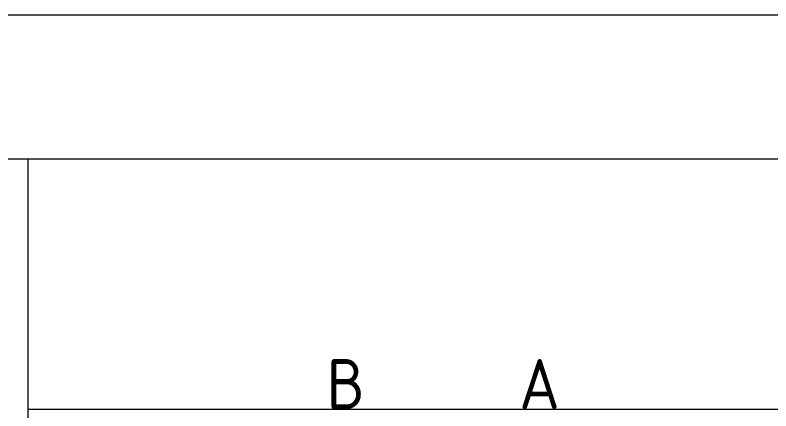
# Model space of a CAD drawing. Header units: millimetres. Extents: x 1880 to 4113, y 771 to 2990.
# Drawn here: x 2108.1 to 2409.9, y 2624 to 2782.1 of the extents above; entities that cross this region are included whole.
import ezdxf
from ezdxf.enums import TextEntityAlignment as Align

# ---------------------------------------------------------------- set-up
doc = ezdxf.new("R2010")
doc.units = ezdxf.units.MM
for name, color, linetype in [('000-PI-ORMAR', 2, 'Continuous'), ('000-PI_TEXT', 7, 'Continuous'), ('002-PI-Kabelska kanalica', 150, 'Continuous')]:
    doc.layers.add(name, color=color, linetype=linetype)
doc.styles.add('PI0', font='isocpeur.ttf', dxfattribs={"width": 0.9})

msp = doc.modelspace()

# ---------------------------------------------------------------- linework, layer by layer
at = {"layer": '000-PI-ORMAR', "color": 0, "linetype": 'ByBlock', "lineweight": 0}
msp.add_line((2848.2, 2782.12), (2037.2, 2782.12), dxfattribs=at)
at = {"layer": '002-PI-Kabelska kanalica', "color": 0, "linetype": 'ByBlock', "lineweight": 0}
for p, q in [((1993.2, 2724.72), (2113.2, 2724.72)), ((2113.2, 2724.72), (2113.2, 1193.72)), ((2113.2, 2724.72), (2113.2, 2624.72)), ((2113.2, 2724.72), (3884.2, 2724.72)), ((2113.2, 2624.72), (3884.2, 2624.72))]:
    msp.add_line(p, q, dxfattribs=at)

# ---------------------------------------------------------------- texts
at = {"layer": '000-PI_TEXT', "color": 0, "linetype": 'ByBlock', "lineweight": 0, "style": 'PI0', "width": 0.9}
for s, p in [('B', (2247.87, 2624.72)), ('A', (2325.64, 2624.72))]:
    msp.add_text(s, height=20, dxfattribs=at).set_placement(p, align=Align.RIGHT)

doc.saveas('drawing.dxf')
